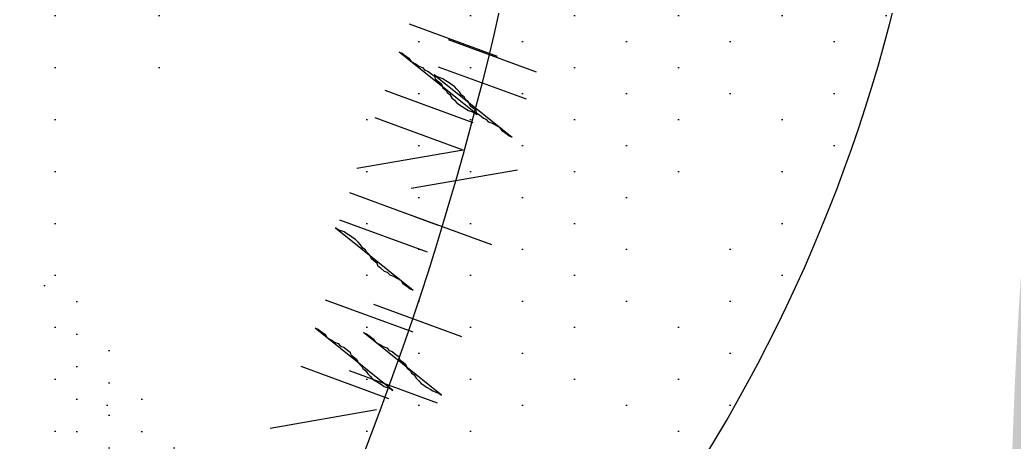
# Model space of a CAD drawing. Extents: x 3694 to 117786, y 20013 to 108631.
# Drawn here: x 41093.8 to 41307.7, y 84303.9 to 84394.7 of the extents above; entities that cross this region are included whole.
import ezdxf

# ---------------------------------------------------------------- set-up
doc = ezdxf.new("R2010")
doc.units = 0
doc.header["$LTSCALE"] = 1000
doc.header["$MEASUREMENT"] = 0
doc.layers.add('家具', color=253, linetype='Continuous')

# ---------------------------------------------------------------- blocks, each defined once
blk = doc.blocks.new('A$C6CBF3060')
at = {"layer": '家具'}
h = blk.add_hatch(dxfattribs=at)
h.set_pattern_fill('DOTS', color=8, scale=335.28, angle=-90, style=0)
h.set_pattern_definition([(270, (30849.118, -17863), (20.955, -10.4775), [0, -20.955])])
edge = h.paths.add_edge_path()
edge.add_spline(control_points=[(3620.03, 1020.17), (3621.86, 1029.22), (3623.64, 1038.25), (3629.08, 1066.66), (3632.51, 1085.95), (3638.45, 1124.35), (3640.91, 1143.39), (3645.5, 1187.97), (3647.38, 1213.57), (3652.14, 1291.27), (3654.16, 1344.38), (3661.08, 1425.08), (3664.02, 1452.13), (3670.09, 1492.75), (3672.4, 1506.3), (3677.68, 1533.37), (3680.68, 1546.96), (3688.04, 1576.43), (3692.48, 1592.16), (3700.18, 1618.29), (3703.39, 1628.84), (3706.57, 1639.28)], knot_values=[0.007594, 0.007594, 0.007594, 0.007594, 1.009332, 1.009332, 3.166904, 3.166904, 5.324476, 5.324476, 8.146714, 8.146714, 13.786985, 13.786985, 16.607121, 16.607121, 18.017189, 18.017189, 19.427256, 19.427256, 21.1184, 21.1184, 22.28816, 22.28816, 22.28816, 22.28816], degree=3, periodic=0)
edge.add_ellipse((1790, 2201.08), major_axis=(1412.24, 1412.24), ratio=1, start_angle=-61.33744, end_angle=-48.55715)
edge.add_ellipse((1790, 1953.25), major_axis=(1412.24, -1412.24), ratio=1, start_angle=48.55715, end_angle=61.33744)
edge.add_spline(control_points=[(3706.57, 2515.06), (3703.39, 2525.49), (3700.18, 2536.04), (3692.48, 2562.17), (3688.04, 2577.9), (3680.68, 2607.37), (3677.68, 2620.96), (3672.4, 2648.03), (3670.09, 2661.58), (3664.02, 2702.2), (3661.08, 2729.25), (3655.99, 2788.67), (3654.15, 2820.93), (3652.42, 2852.81)], knot_values=[0.007594, 0.007594, 0.007594, 0.007594, 1.177354, 1.177354, 2.868498, 2.868498, 4.278566, 4.278566, 5.688634, 5.688634, 8.508769, 8.508769, 11.917873, 11.917873, 11.917873, 11.917873], degree=3, periodic=0)
edge.add_ellipse((3646.66, 2875.24), major_axis=(16.38, 16.38), ratio=1, start_angle=225.8035, end_angle=239.4175, ccw=False)
edge.add_ellipse((3511.09, 3239.19), major_axis=(290.11, 290.11), ratio=1, start_angle=234.5429, end_angle=244.3435, ccw=False)
edge.add_ellipse((4291.38, 2715.79), major_axis=(510.62, -510.62), ratio=1, start_angle=215.53018, end_angle=236.27845)
edge.add_ellipse((8058.38, 2243.98), major_axis=(3173.05, -3173.05), ratio=1, start_angle=220.77532, end_angle=231.64202)
edge.add_ellipse((4599.34, 1341.64), major_axis=(756.09, 756.09), ratio=1, start_angle=113.99303, end_angle=139.47779)
edge.add_ellipse((3519.68, 1232.14), major_axis=(20.78, -20.78), ratio=1, start_angle=29.3497, end_angle=107.314, ccw=False)
edge.add_ellipse((3261.4, 1475.54), major_axis=(269.53, -269.53), ratio=1, start_angle=326.0697, end_angle=363.7487, ccw=False)
edge.add_ellipse((2985.94, 1255.58), major_axis=(269.54, 269.54), ratio=1, start_angle=289.4364, end_angle=291.1525, ccw=False)
edge.add_ellipse((3270.64, -411.67), major_axis=(1063.44, 1063.44), ratio=1, start_angle=35.30529, end_angle=42.74492, ccw=False)
edge.add_ellipse((3474.32, 860.01), major_axis=(153.1, -153.1), ratio=1, start_angle=92.7042, end_angle=121.7648, ccw=False)
edge = h.paths.add_edge_path()
edge.add_ellipse((3560.32, 903.74), major_axis=(59.62, 59.62), ratio=1, start_angle=248.1335, end_angle=277.7179)
edge.add_ellipse((3511.52, 931.73), major_axis=(99.2, 99.2), ratio=1, start_angle=-79.3068, end_angle=-64.3192)
edge.add_ellipse((3386.73, 2442.54), major_axis=(1116.04, -1116.04), ratio=1, start_angle=303.32412, end_angle=324.37805, ccw=False)
edge.add_spline(control_points=[(3067.31, 896.88), (3067.12, 894.7), (3066.26, 885.11), (3065.67, 875.1), (3064.82, 865.7)], knot_values=[0, 0, 0, 0, 0.241803, 1.05283, 1.05283, 1.05283, 1.05283], degree=3, periodic=0)
edge.add_ellipse((3026.91, 869), major_axis=(26.91, 26.91), ratio=1, start_angle=238.7768, end_angle=310.2728, ccw=False)
edge.add_ellipse((3357.09, 4875.54), major_axis=(2868.19, -2868.19), ratio=1, start_angle=310.45931, end_angle=318.34045)
edge = h.paths.add_edge_path()
edge.add_ellipse((3560.32, 3250.6), major_axis=(59.62, -59.62), ratio=1, start_angle=82.2821, end_angle=111.8665)
edge.add_ellipse((3357.09, -721.21), major_axis=(2868.19, 2868.19), ratio=1, start_angle=41.65955, end_angle=49.5441)
edge.add_ellipse((3026.73, 3285.3), major_axis=(26.91, -26.91), ratio=1, start_angle=49.9835, end_angle=121.3236, ccw=False)
edge.add_spline(control_points=[(3064.64, 3288.6), (3064.98, 3284.91), (3065.25, 3281.47), (3065.5, 3278.21)], knot_values=[0, 0, 0, 0, 0.318986, 0.318986, 0.318986, 0.318986], degree=3, periodic=0)
edge.add_ellipse((3494.99, -267.66), major_axis=(2525.63, -2525.63), ratio=1, start_angle=132.87541, end_angle=141.90623, ccw=False)
edge = h.paths.add_edge_path()
edge.add_ellipse((3346.43, 2814.74), major_axis=(221.16, -221.16), ratio=1, start_angle=219.856, end_angle=290.932)
edge.add_ellipse((3437.15, 2555.3), major_axis=(155.45, -155.45), ratio=1, start_angle=231.8282, end_angle=294.8811)
edge.add_ellipse((2813.7, 2180.2), major_axis=(405.32, 405.32), ratio=1, start_angle=285.52623, end_angle=332.11357, ccw=False)
edge.add_ellipse((3523.71, 1599.06), major_axis=(258.82, 258.82), ratio=1, start_angle=80.1983, end_angle=130.5063)
edge.add_ellipse((3249.27, 1365.59), major_axis=(196.09, -196.09), ratio=1, start_angle=154.0385, end_angle=216.6924)
edge.add_ellipse((3335.2, 909.36), major_axis=(433.68, 433.68), ratio=1, start_angle=80.98112, end_angle=109.87818)
edge.add_ellipse((18467.37, 2025.98), major_axis=(11109.23, 11109.23), ratio=1, start_angle=138.124167, end_angle=138.714391)
edge.add_spline(control_points=[(2789.55, 1008.19), (2796.58, 1007.75), (2803.73, 1007.65), (2811.23, 1007.93)], knot_values=[2.29351, 2.29351, 2.29351, 2.29351, 2.979733, 2.979733, 2.979733, 2.979733], degree=3, periodic=0)
edge.add_spline(control_points=[(2811.23, 1007.93), (2815.45, 1008.08), (2826.81, 1008.81), (2842.78, 1010.87), (2839.12, 1024.62), (2842.86, 1028.39), (2845.64, 1029.97)], knot_values=[2.979733, 2.979733, 2.979733, 2.979733, 3.365456, 3.990522, 4.278466, 4.605763, 4.605763, 4.605763, 4.605763], degree=3, periodic=0)
edge.add_spline(control_points=[(2845.64, 1029.97), (2848.42, 1031.55), (2852, 1032.7), (2855.58, 1033.85)], knot_values=[4.605763, 4.605763, 4.605763, 4.605763, 4.934211, 4.934211, 4.934211, 4.934211], degree=3, periodic=0)
edge.add_ellipse((3270.64, -411.67), major_axis=(1063.44, 1063.44), ratio=1, start_angle=52.79563, end_angle=61.02051, ccw=False)
edge.add_ellipse((3199.32, 1348.14), major_axis=(212.58, 212.58), ratio=1, start_angle=165.6336, end_angle=198.8131, ccw=False)
edge.add_ellipse((3199.41, 1029.52), major_axis=(217.18, -217.18), ratio=1, start_angle=151.0252, end_angle=192.4103, ccw=False)
edge.add_ellipse((3551.45, 1156.13), major_axis=(331.09, -331.09), ratio=1, start_angle=177.8464, end_angle=203.8963, ccw=False)
edge.add_ellipse((2984.33, 1140.78), major_axis=(308.61, 308.61), ratio=1, start_angle=2.0534, end_angle=10.2604, ccw=False)
edge.add_spline(control_points=[(3281.69, 1460.25), (3290.64, 1453.2), (3313.08, 1435.53), (3303.31, 1498.78), (3326.32, 1533.83), (3353.54, 1593.43), (3320.95, 1659.06), (3340.19, 1740.83), (3356.13, 1827.66), (3415.81, 1863.79), (3424.43, 1919.34), (3457.29, 1907.52), (3458.78, 1924.68), (3459.46, 1933.62)], knot_values=[28.726228, 28.726228, 28.726228, 28.726228, 29.65137, 31.045535, 32.970907, 34.80046, 37.537981, 40.132447, 43.737998, 46.299248, 47.538816, 48.20545, 48.984057, 48.984057, 48.984057, 48.984057], degree=3, periodic=0)
edge.add_ellipse((-2827.43, 2095.36), major_axis=(4446.97, 4446.97), ratio=1, start_angle=-46.473696, end_angle=-42.846266)
edge.add_spline(control_points=[(3457.09, 2331.7), (3455.69, 2345.59), (3452.51, 2370.1), (3408.95, 2401.11), (3388.22, 2469.69), (3352.77, 2533.34), (3364.03, 2604.82), (3327.27, 2627.48), (3294.91, 2714.33), (3294.34, 2693.09)], knot_values=[0, 0, 0, 0, 1.426784, 2.507846, 5.446644, 8.794162, 10.36551, 12.195062, 14.476347, 14.476347, 14.476347, 14.476347], degree=3, periodic=0)
edge.add_ellipse((3687.44, 2947.47), major_axis=(331.09, -331.09), ratio=1, start_angle=233.19, end_angle=257.9077, ccw=False)
edge.add_ellipse((3372.61, 3149.56), major_axis=(217.18, -217.18), ratio=1, start_angle=244.676, end_angle=286.061, ccw=False)
edge.add_ellipse((3301.3, 2839.02), major_axis=(212.58, 212.58), ratio=1, start_angle=85.1447, end_angle=91.4527, ccw=False)
edge.add_ellipse((3267.1, 4450.91), major_axis=(983.78, 983.78), ratio=1, start_angle=208.08803, end_angle=218.41184, ccw=False)
edge.add_spline(control_points=[(2862.38, 3119.81), (2856.87, 3121.62), (2851.36, 3123.43), (2848.77, 3126.81)], knot_values=[4.42753, 4.42753, 4.42753, 4.42753, 4.934211, 4.934211, 4.934211, 4.934211], degree=3, periodic=0)
edge.add_ellipse((3341.2, 3246.53), major_axis=(358.34, -358.34), ratio=1, start_angle=238.6648, end_angle=277.8164)
h = blk.add_hatch(dxfattribs=at)
h.set_pattern_fill('DOTS', color=8, scale=178.816, angle=-90, style=0)
h.set_pattern_definition([(90, (19419.915, 11841.096), (11.176, 5.588), [0, -11.176])])
edge = h.paths.add_edge_path(flags=17)
edge.add_ellipse((3512.05, 1537.04), major_axis=(23.26, -23.26), ratio=1, start_angle=197.4294, end_angle=247.2256)
edge.add_ellipse((3405.09, 1488.23), major_axis=(59.9, 59.9), ratio=1, start_angle=-19.5752, end_angle=24.1656)
edge.add_ellipse((3447.16, 1522.36), major_axis=(32.95, 32.95), ratio=1, start_angle=-5.0784, end_angle=59.8411, ccw=False)
edge = h.paths.add_edge_path(flags=17)
edge.add_ellipse((2756.63, 1621.86), major_axis=(481.37, -481.37), ratio=1, start_angle=400.41227, end_angle=401.14693, ccw=False)
edge.add_ellipse((3381.54, 1556.03), major_axis=(38.8, -38.8), ratio=1, start_angle=56.9663, end_angle=128.4606)
edge.add_ellipse((3389.65, 1631.85), major_axis=(15.13, -15.13), ratio=1, start_angle=310.0022, end_angle=447.0102)
edge.add_ellipse((3345.1, 1578.43), major_axis=(64.2, -64.2), ratio=1, start_angle=43.5349, end_angle=93.2565, ccw=False)
edge = h.paths.add_edge_path()
edge.add_ellipse((3173.06, 1553.93), major_axis=(242.04, 242.04), ratio=1, start_angle=258.5394, end_angle=308.1498, ccw=False)
edge.add_spline(control_points=[(3362.18, 1268.63), (3354.24, 1262.04), (3344.13, 1253.67), (3335.55, 1259.3), (3333.82, 1260.89)], knot_values=[0, 0, 0, 0, 1.422385, 1.810205, 1.810205, 1.810205, 1.810205], degree=3, periodic=0)
edge.add_ellipse((2756.63, 1621.86), major_axis=(481.37, -481.37), ratio=1, start_angle=12.97851, end_angle=17.57137)
edge.add_ellipse((3199.67, 1567.91), major_axis=(216.1, -216.1), ratio=1, start_angle=346.8345, end_angle=397.9332)
edge.add_ellipse((3045.7, 1632.76), major_axis=(331.35, -331.35), ratio=1, start_angle=32.371, end_angle=75.2566)
edge.add_ellipse((2456.05, 1773.59), major_axis=(706.38, 706.38), ratio=1, start_angle=-39.52687, end_angle=-36.92238)
edge.add_spline(control_points=[(3445.11, 1913.96), (3448.83, 1914.13), (3460.11, 1911.97), (3463, 1900.28), (3464.95, 1892.38)], knot_values=[0, 0, 0, 0, 0.581976, 1.791185, 1.791185, 1.791185, 1.791185], degree=3, periodic=0)
edge.add_ellipse((3015.11, 1642.83), major_axis=(363.75, -363.75), ratio=1, start_angle=390.3936, end_angle=434.0198, ccw=False)
edge = h.paths.add_edge_path()
edge.add_spline(control_points=[(3421.16, 1894.31), (3425.04, 1901.31), (3430.43, 1911.05), (3441.93, 1913.82), (3445.11, 1913.96)], knot_values=[1.791185, 1.791185, 1.791185, 1.791185, 3.069002, 3.567392, 3.567392, 3.567392, 3.567392], degree=3, periodic=0)
edge.add_ellipse((2456.05, 1773.59), major_axis=(706.38, 706.38), ratio=1, start_angle=320.47313, end_angle=323.07762, ccw=False)
edge.add_ellipse((3756, 1614.62), major_axis=(281.07, 281.07), ratio=1, start_angle=95.2336, end_angle=138.9318)
edge.add_ellipse((3762, 1449.87), major_axis=(300.8, -300.8), ratio=1, start_angle=206.1422, end_angle=244.4433)
edge.add_ellipse((2756.63, 1621.86), major_axis=(481.37, -481.37), ratio=1, start_angle=372.97851, end_angle=377.57137, ccw=False)
edge.add_spline(control_points=[(3333.82, 1260.89), (3331.21, 1263.3), (3324.08, 1273.32), (3320.95, 1283.15), (3318.86, 1289.74)], knot_values=[1.810205, 1.810205, 1.810205, 1.810205, 2.398758, 3.598447, 3.598447, 3.598447, 3.598447], degree=3, periodic=0)
edge.add_ellipse((3689.16, 1407.74), major_axis=(274.82, 274.82), ratio=1, start_angle=107.8515, end_angle=152.6753, ccw=False)
edge.add_ellipse((3633.61, 1676.43), major_axis=(215.18, 215.18), ratio=1, start_angle=89.2777, end_angle=152.4675, ccw=False)
h = blk.add_hatch(dxfattribs=at)
h.set_pattern_fill('DOTS', color=8, scale=111.76, angle=-90, style=0)
h.set_pattern_definition([(270, (-19907.951, 91951.289), (6.985, -3.4925), [0, -6.985])])
edge = h.paths.add_edge_path()
edge.add_ellipse((3314.36, 911.21), major_axis=(290.11, 290.11), ratio=1, start_angle=35.1865, end_angle=43.9655)
edge.add_ellipse((3190.56, 1364.54), major_axis=(97.66, -97.66), ratio=1, start_angle=26.8031, end_angle=71.9802)
edge.add_ellipse((2984.33, 1140.78), major_axis=(308.61, 308.61), ratio=1, start_angle=338.5949, end_angle=356.0154, ccw=False)
at = {"layer": '家具', "color": 8, "linetype": 'Continuous'}
for p, q in [((3419.81, 1460.39), (3400.91, 1467.32)), ((3419.81, 1460.39), (3400.91, 1467.32)), ((3419.81, 1460.39), (3400.91, 1467.32)), ((3419.81, 1460.39), (3400.91, 1467.32)), ((3409.22, 1464.03), (3428.12, 1457.1)), ((3409.22, 1464.03), (3428.12, 1457.1)), ((3409.22, 1464.03), (3428.12, 1457.1)), ((3409.22, 1464.03), (3428.12, 1457.1)), ((3407.07, 1458.15), (3425.97, 1451.23)), ((3407.07, 1458.15), (3425.97, 1451.23)), ((3407.07, 1458.15), (3425.97, 1451.23)), ((3407.07, 1458.15), (3425.97, 1451.23)), ((3414.58, 1446.12), (3395.68, 1453.04)), ((3414.58, 1446.12), (3395.68, 1453.04)), ((3414.58, 1446.12), (3395.68, 1453.04)), ((3414.58, 1446.12), (3395.68, 1453.04)), ((3412.43, 1440.24), (3393.52, 1447.17)), ((3412.43, 1440.24), (3393.52, 1447.17)), ((3412.43, 1440.24), (3393.52, 1447.17)), ((3412.43, 1440.24), (3393.52, 1447.17)), ((3412.43, 1440.24), (3389.52, 1436.25)), ((3412.43, 1440.24), (3389.52, 1436.25)), ((3412.43, 1440.24), (3389.52, 1436.25)), ((3424.14, 1435.95), (3401.23, 1431.96)), ((3424.14, 1435.95), (3401.23, 1431.96)), ((3424.14, 1435.95), (3401.23, 1431.96)), ((3387.95, 1431.12), (3406.85, 1424.19)), ((3387.95, 1431.12), (3406.85, 1424.19)), ((3387.95, 1431.12), (3406.85, 1424.19)), ((3387.95, 1431.12), (3406.85, 1424.19)), ((3385.79, 1425.24), (3404.7, 1418.32)), ((3385.79, 1425.24), (3404.7, 1418.32)), ((3385.79, 1425.24), (3404.7, 1418.32)), ((3385.79, 1425.24), (3404.7, 1418.32)), ((3399.65, 1426.83), (3418.56, 1419.9)), ((3399.65, 1426.83), (3418.56, 1419.9)), ((3399.65, 1426.83), (3418.56, 1419.9)), ((3399.65, 1426.83), (3418.56, 1419.9)), ((3401.68, 1401.04), (3382.78, 1407.97)), ((3401.68, 1401.04), (3382.78, 1407.97)), ((3401.68, 1401.04), (3382.78, 1407.97)), ((3401.68, 1401.04), (3382.78, 1407.97)), ((3412.13, 1400.08), (3393.23, 1407)), ((3412.13, 1400.08), (3393.23, 1407)), ((3412.13, 1400.08), (3393.23, 1407)), ((3412.13, 1400.08), (3393.23, 1407)), ((3396.45, 1386.77), (3377.55, 1393.7)), ((3396.45, 1386.77), (3377.55, 1393.7)), ((3396.45, 1386.77), (3377.55, 1393.7)), ((3396.45, 1386.77), (3377.55, 1393.7)), ((3406.91, 1385.8), (3388, 1392.73)), ((3406.91, 1385.8), (3388, 1392.73)), ((3406.91, 1385.8), (3388, 1392.73)), ((3406.91, 1385.8), (3388, 1392.73)), ((3370.9, 1380.42), (3393.8, 1384.41)), ((3370.9, 1380.42), (3393.8, 1384.41)), ((3370.9, 1380.42), (3393.8, 1384.41)), ((3370.9, 1380.42), (3393.8, 1384.41))]:
    blk.add_line(p, q, dxfattribs=at)
for points in [[(3398.69, 1461.28), (3399.34, 1461.05), (3399.76, 1460.71), (3400.76, 1459.98), (3401.23, 1459.26), (3402.29, 1458.69), (3402.87, 1458.29), (3403.68, 1458), (3404.2, 1457.45), (3404.84, 1457.21), (3405.69, 1456.54), (3406.27, 1456.14), (3406.41, 1455.54), (3407.26, 1454.87), (3407.68, 1454.53), (3408.09, 1453.66), (3408.77, 1453.04), (3408.97, 1452.61), (3409.56, 1452.21), (3410.02, 1451.49), (3410.54, 1450.94), (3411.07, 1450.38), (3411.65, 1449.99), (3412.23, 1449.59), (3412.98, 1449.14), (3413.56, 1448.74), (3414.2, 1448.51), (3414.84, 1448.27), (3415.42, 1447.88)], [(3398.69, 1461.28), (3399.34, 1461.05), (3399.76, 1460.71), (3400.76, 1459.98), (3401.23, 1459.26), (3402.29, 1458.69), (3402.87, 1458.29), (3403.68, 1458), (3404.2, 1457.45), (3404.84, 1457.21), (3405.69, 1456.54), (3406.27, 1456.14), (3406.41, 1455.54), (3407.26, 1454.87), (3407.68, 1454.53), (3408.09, 1453.66), (3408.77, 1453.04), (3408.97, 1452.61), (3409.56, 1452.21), (3410.02, 1451.49), (3410.54, 1450.94), (3411.07, 1450.38), (3411.65, 1449.99), (3412.23, 1449.59), (3412.98, 1449.14), (3413.56, 1448.74), (3414.2, 1448.51), (3414.84, 1448.27), (3415.42, 1447.88)], [(3398.69, 1461.28), (3399.34, 1461.05), (3399.76, 1460.71), (3400.76, 1459.98), (3401.23, 1459.26), (3402.29, 1458.69), (3402.87, 1458.29), (3403.68, 1458), (3404.2, 1457.45), (3404.84, 1457.21), (3405.69, 1456.54), (3406.27, 1456.14), (3406.41, 1455.54), (3407.26, 1454.87), (3407.68, 1454.53), (3408.09, 1453.66), (3408.77, 1453.04), (3408.97, 1452.61), (3409.56, 1452.21), (3410.02, 1451.49), (3410.54, 1450.94), (3411.07, 1450.38), (3411.65, 1449.99), (3412.23, 1449.59), (3412.98, 1449.14), (3413.56, 1448.74), (3414.2, 1448.51), (3414.84, 1448.27), (3415.42, 1447.88)], [(3398.69, 1461.28), (3399.34, 1461.05), (3399.76, 1460.71), (3400.76, 1459.98), (3401.23, 1459.26), (3402.29, 1458.69), (3402.87, 1458.29), (3403.68, 1458), (3404.2, 1457.45), (3404.84, 1457.21), (3405.69, 1456.54), (3406.27, 1456.14), (3406.41, 1455.54), (3407.26, 1454.87), (3407.68, 1454.53), (3408.09, 1453.66), (3408.77, 1453.04), (3408.97, 1452.61), (3409.56, 1452.21), (3410.02, 1451.49), (3410.54, 1450.94), (3411.07, 1450.38), (3411.65, 1449.99), (3412.23, 1449.59), (3412.98, 1449.14), (3413.56, 1448.74), (3414.2, 1448.51), (3414.84, 1448.27), (3415.42, 1447.88)], [(3422.95, 1442.99), (3422.31, 1443.22), (3421.89, 1443.56), (3420.89, 1444.29), (3420.42, 1445.01), (3419.36, 1445.58), (3418.77, 1445.98), (3417.97, 1446.27), (3417.45, 1446.82), (3416.81, 1447.06), (3415.96, 1447.73), (3415.38, 1448.13), (3415.24, 1448.73), (3414.39, 1449.4), (3413.97, 1449.74), (3413.56, 1450.61), (3412.88, 1451.23), (3412.67, 1451.67), (3412.09, 1452.06), (3411.63, 1452.78), (3411.1, 1453.33), (3410.58, 1453.89), (3410, 1454.28), (3409.41, 1454.68), (3408.67, 1455.13), (3408.09, 1455.53), (3407.45, 1455.76), (3406.81, 1456), (3406.22, 1456.39)], [(3422.95, 1442.99), (3422.31, 1443.22), (3421.89, 1443.56), (3420.89, 1444.29), (3420.42, 1445.01), (3419.36, 1445.58), (3418.77, 1445.98), (3417.97, 1446.27), (3417.45, 1446.82), (3416.81, 1447.06), (3415.96, 1447.73), (3415.38, 1448.13), (3415.24, 1448.73), (3414.39, 1449.4), (3413.97, 1449.74), (3413.56, 1450.61), (3412.88, 1451.23), (3412.67, 1451.67), (3412.09, 1452.06), (3411.63, 1452.78), (3411.1, 1453.33), (3410.58, 1453.89), (3410, 1454.28), (3409.41, 1454.68), (3408.67, 1455.13), (3408.09, 1455.53), (3407.45, 1455.76), (3406.81, 1456), (3406.22, 1456.39)], [(3422.95, 1442.99), (3422.31, 1443.22), (3421.89, 1443.56), (3420.89, 1444.29), (3420.42, 1445.01), (3419.36, 1445.58), (3418.77, 1445.98), (3417.97, 1446.27), (3417.45, 1446.82), (3416.81, 1447.06), (3415.96, 1447.73), (3415.38, 1448.13), (3415.24, 1448.73), (3414.39, 1449.4), (3413.97, 1449.74), (3413.56, 1450.61), (3412.88, 1451.23), (3412.67, 1451.67), (3412.09, 1452.06), (3411.63, 1452.78), (3411.1, 1453.33), (3410.58, 1453.89), (3410, 1454.28), (3409.41, 1454.68), (3408.67, 1455.13), (3408.09, 1455.53), (3407.45, 1455.76), (3406.81, 1456), (3406.22, 1456.39)], [(3422.95, 1442.99), (3422.31, 1443.22), (3421.89, 1443.56), (3420.89, 1444.29), (3420.42, 1445.01), (3419.36, 1445.58), (3418.77, 1445.98), (3417.97, 1446.27), (3417.45, 1446.82), (3416.81, 1447.06), (3415.96, 1447.73), (3415.38, 1448.13), (3415.24, 1448.73), (3414.39, 1449.4), (3413.97, 1449.74), (3413.56, 1450.61), (3412.88, 1451.23), (3412.67, 1451.67), (3412.09, 1452.06), (3411.63, 1452.78), (3411.1, 1453.33), (3410.58, 1453.89), (3410, 1454.28), (3409.41, 1454.68), (3408.67, 1455.13), (3408.09, 1455.53), (3407.45, 1455.76), (3406.81, 1456), (3406.22, 1456.39)], [(3401.68, 1410.08), (3401.04, 1410.32), (3400.62, 1410.65), (3399.61, 1411.38), (3399.15, 1412.1), (3398.08, 1412.67), (3397.5, 1413.07), (3396.7, 1413.36), (3396.17, 1413.92), (3395.53, 1414.15), (3394.69, 1414.82), (3394.11, 1415.22), (3393.96, 1415.82), (3393.12, 1416.49), (3392.69, 1416.83), (3392.29, 1417.7), (3391.6, 1418.32), (3391.4, 1418.76), (3390.82, 1419.15), (3390.35, 1419.87), (3389.83, 1420.42), (3389.3, 1420.98), (3388.72, 1421.37), (3388.14, 1421.77), (3387.4, 1422.22), (3386.81, 1422.62), (3386.17, 1422.85), (3385.53, 1423.09), (3384.95, 1423.48)], [(3401.68, 1410.08), (3401.04, 1410.32), (3400.62, 1410.65), (3399.61, 1411.38), (3399.15, 1412.1), (3398.08, 1412.67), (3397.5, 1413.07), (3396.7, 1413.36), (3396.17, 1413.92), (3395.53, 1414.15), (3394.69, 1414.82), (3394.11, 1415.22), (3393.96, 1415.82), (3393.12, 1416.49), (3392.69, 1416.83), (3392.29, 1417.7), (3391.6, 1418.32), (3391.4, 1418.76), (3390.82, 1419.15), (3390.35, 1419.87), (3389.83, 1420.42), (3389.3, 1420.98), (3388.72, 1421.37), (3388.14, 1421.77), (3387.4, 1422.22), (3386.81, 1422.62), (3386.17, 1422.85), (3385.53, 1423.09), (3384.95, 1423.48)], [(3401.68, 1410.08), (3401.04, 1410.32), (3400.62, 1410.65), (3399.61, 1411.38), (3399.15, 1412.1), (3398.08, 1412.67), (3397.5, 1413.07), (3396.7, 1413.36), (3396.17, 1413.92), (3395.53, 1414.15), (3394.69, 1414.82), (3394.11, 1415.22), (3393.96, 1415.82), (3393.12, 1416.49), (3392.69, 1416.83), (3392.29, 1417.7), (3391.6, 1418.32), (3391.4, 1418.76), (3390.82, 1419.15), (3390.35, 1419.87), (3389.83, 1420.42), (3389.3, 1420.98), (3388.72, 1421.37), (3388.14, 1421.77), (3387.4, 1422.22), (3386.81, 1422.62), (3386.17, 1422.85), (3385.53, 1423.09), (3384.95, 1423.48)], [(3401.68, 1410.08), (3401.04, 1410.32), (3400.62, 1410.65), (3399.61, 1411.38), (3399.15, 1412.1), (3398.08, 1412.67), (3397.5, 1413.07), (3396.7, 1413.36), (3396.17, 1413.92), (3395.53, 1414.15), (3394.69, 1414.82), (3394.11, 1415.22), (3393.96, 1415.82), (3393.12, 1416.49), (3392.69, 1416.83), (3392.29, 1417.7), (3391.6, 1418.32), (3391.4, 1418.76), (3390.82, 1419.15), (3390.35, 1419.87), (3389.83, 1420.42), (3389.3, 1420.98), (3388.72, 1421.37), (3388.14, 1421.77), (3387.4, 1422.22), (3386.81, 1422.62), (3386.17, 1422.85), (3385.53, 1423.09), (3384.95, 1423.48)], [(3380.57, 1401.93), (3381.21, 1401.7), (3381.63, 1401.36), (3382.64, 1400.63), (3383.1, 1399.91), (3384.17, 1399.34), (3384.75, 1398.95), (3385.55, 1398.65), (3386.07, 1398.1), (3386.72, 1397.86), (3387.56, 1397.19), (3388.14, 1396.8), (3388.29, 1396.2), (3389.13, 1395.52), (3389.55, 1395.19), (3389.96, 1394.31), (3390.64, 1393.7), (3390.85, 1393.26), (3391.43, 1392.86), (3391.89, 1392.15), (3392.42, 1391.59), (3392.94, 1391.04), (3393.52, 1390.64), (3394.11, 1390.25), (3394.85, 1389.79), (3395.43, 1389.4), (3396.07, 1389.16), (3396.72, 1388.93), (3397.3, 1388.53)], [(3380.57, 1401.93), (3381.21, 1401.7), (3381.63, 1401.36), (3382.64, 1400.63), (3383.1, 1399.91), (3384.17, 1399.34), (3384.75, 1398.95), (3385.55, 1398.65), (3386.07, 1398.1), (3386.72, 1397.86), (3387.56, 1397.19), (3388.14, 1396.8), (3388.29, 1396.2), (3389.13, 1395.52), (3389.55, 1395.19), (3389.96, 1394.31), (3390.64, 1393.7), (3390.85, 1393.26), (3391.43, 1392.86), (3391.89, 1392.15), (3392.42, 1391.59), (3392.94, 1391.04), (3393.52, 1390.64), (3394.11, 1390.25), (3394.85, 1389.79), (3395.43, 1389.4), (3396.07, 1389.16), (3396.72, 1388.93), (3397.3, 1388.53)], [(3380.57, 1401.93), (3381.21, 1401.7), (3381.63, 1401.36), (3382.64, 1400.63), (3383.1, 1399.91), (3384.17, 1399.34), (3384.75, 1398.95), (3385.55, 1398.65), (3386.07, 1398.1), (3386.72, 1397.86), (3387.56, 1397.19), (3388.14, 1396.8), (3388.29, 1396.2), (3389.13, 1395.52), (3389.55, 1395.19), (3389.96, 1394.31), (3390.64, 1393.7), (3390.85, 1393.26), (3391.43, 1392.86), (3391.89, 1392.15), (3392.42, 1391.59), (3392.94, 1391.04), (3393.52, 1390.64), (3394.11, 1390.25), (3394.85, 1389.79), (3395.43, 1389.4), (3396.07, 1389.16), (3396.72, 1388.93), (3397.3, 1388.53)], [(3380.57, 1401.93), (3381.21, 1401.7), (3381.63, 1401.36), (3382.64, 1400.63), (3383.1, 1399.91), (3384.17, 1399.34), (3384.75, 1398.95), (3385.55, 1398.65), (3386.07, 1398.1), (3386.72, 1397.86), (3387.56, 1397.19), (3388.14, 1396.8), (3388.29, 1396.2), (3389.13, 1395.52), (3389.55, 1395.19), (3389.96, 1394.31), (3390.64, 1393.7), (3390.85, 1393.26), (3391.43, 1392.86), (3391.89, 1392.15), (3392.42, 1391.59), (3392.94, 1391.04), (3393.52, 1390.64), (3394.11, 1390.25), (3394.85, 1389.79), (3395.43, 1389.4), (3396.07, 1389.16), (3396.72, 1388.93), (3397.3, 1388.53)], [(3391.02, 1400.97), (3391.66, 1400.73), (3392.08, 1400.4), (3393.09, 1399.66), (3393.55, 1398.95), (3394.62, 1398.38), (3395.2, 1397.98), (3396, 1397.69), (3396.53, 1397.13), (3397.17, 1396.9), (3398.01, 1396.22), (3398.59, 1395.83), (3398.74, 1395.23), (3399.58, 1394.56), (3400.01, 1394.22), (3400.41, 1393.34), (3401.1, 1392.73), (3401.3, 1392.29), (3401.88, 1391.9), (3402.35, 1391.18), (3402.87, 1390.62), (3403.39, 1390.07), (3403.98, 1389.67), (3404.56, 1389.28), (3405.3, 1388.82), (3405.89, 1388.43), (3406.53, 1388.19), (3407.17, 1387.96), (3407.75, 1387.56)], [(3391.02, 1400.97), (3391.66, 1400.73), (3392.08, 1400.4), (3393.09, 1399.66), (3393.55, 1398.95), (3394.62, 1398.38), (3395.2, 1397.98), (3396, 1397.69), (3396.53, 1397.13), (3397.17, 1396.9), (3398.01, 1396.22), (3398.59, 1395.83), (3398.74, 1395.23), (3399.58, 1394.56), (3400.01, 1394.22), (3400.41, 1393.34), (3401.1, 1392.73), (3401.3, 1392.29), (3401.88, 1391.9), (3402.35, 1391.18), (3402.87, 1390.62), (3403.39, 1390.07), (3403.98, 1389.67), (3404.56, 1389.28), (3405.3, 1388.82), (3405.89, 1388.43), (3406.53, 1388.19), (3407.17, 1387.96), (3407.75, 1387.56)], [(3391.02, 1400.97), (3391.66, 1400.73), (3392.08, 1400.4), (3393.09, 1399.66), (3393.55, 1398.95), (3394.62, 1398.38), (3395.2, 1397.98), (3396, 1397.69), (3396.53, 1397.13), (3397.17, 1396.9), (3398.01, 1396.22), (3398.59, 1395.83), (3398.74, 1395.23), (3399.58, 1394.56), (3400.01, 1394.22), (3400.41, 1393.34), (3401.1, 1392.73), (3401.3, 1392.29), (3401.88, 1391.9), (3402.35, 1391.18), (3402.87, 1390.62), (3403.39, 1390.07), (3403.98, 1389.67), (3404.56, 1389.28), (3405.3, 1388.82), (3405.89, 1388.43), (3406.53, 1388.19), (3407.17, 1387.96), (3407.75, 1387.56)], [(3391.02, 1400.97), (3391.66, 1400.73), (3392.08, 1400.4), (3393.09, 1399.66), (3393.55, 1398.95), (3394.62, 1398.38), (3395.2, 1397.98), (3396, 1397.69), (3396.53, 1397.13), (3397.17, 1396.9), (3398.01, 1396.22), (3398.59, 1395.83), (3398.74, 1395.23), (3399.58, 1394.56), (3400.01, 1394.22), (3400.41, 1393.34), (3401.1, 1392.73), (3401.3, 1392.29), (3401.88, 1391.9), (3402.35, 1391.18), (3402.87, 1390.62), (3403.39, 1390.07), (3403.98, 1389.67), (3404.56, 1389.28), (3405.3, 1388.82), (3405.89, 1388.43), (3406.53, 1388.19), (3407.17, 1387.96), (3407.75, 1387.56)]]:
    blk.add_lwpolyline(points, close=True, dxfattribs=at)
at = {"layer": '家具'}
for centre, radius, start, end in [((3689.16, 1407.74), 388.65, 152.8515, 197.6753), ((2756.63, 1621.86), 680.77, 327.97851, 356.49348), ((3173.06, 1553.93), 342.29, 303.5394, 353.1498)]:
    blk.add_arc(centre, radius, start, end, dxfattribs=at)

msp = doc.modelspace()

# ---------------------------------------------------------------- block references
at = {"layer": '家具'}
msp.add_blockref('A$C6CBF3060', (37776.73, 82926.51, 0), dxfattribs=at)

doc.saveas('drawing.dxf')
